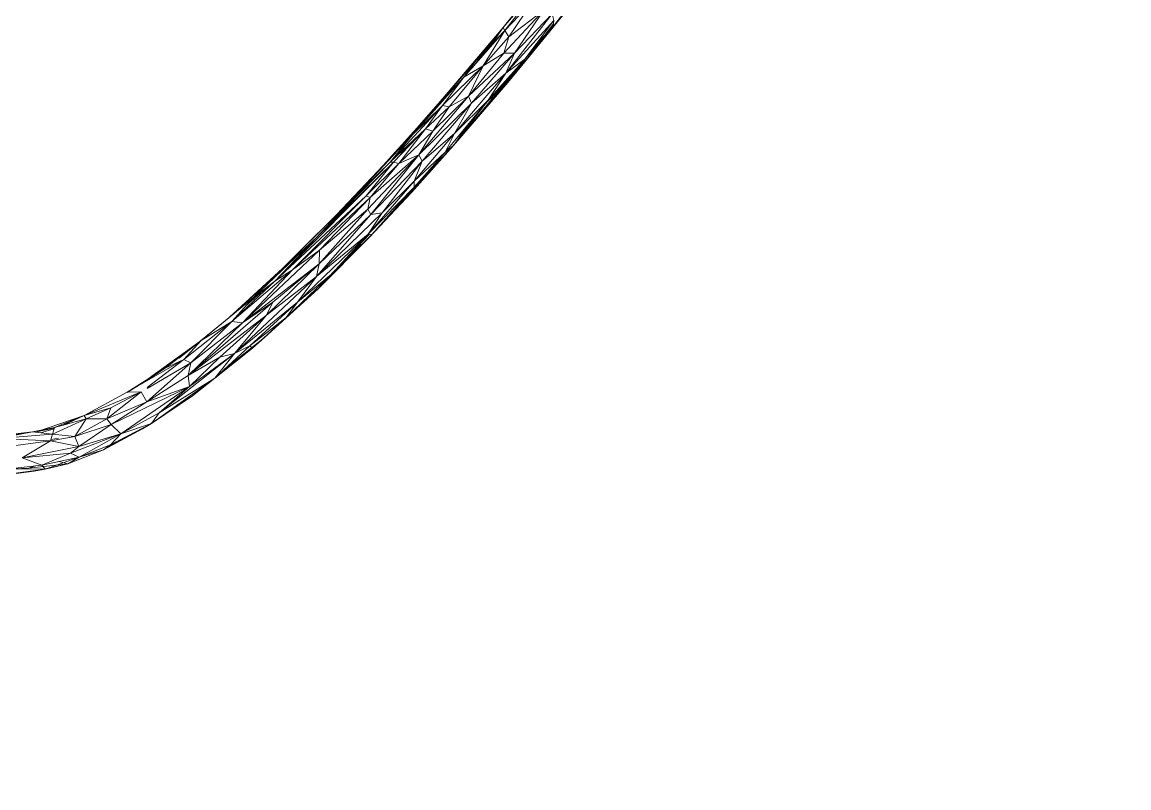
# Model space of a CAD drawing. Header units: inches. Extents: x -1767 to 184, y -1065 to 157.
# Drawn here: x -781.29 to -773.98, y -227.58 to -222.52 of the extents above; entities that cross this region are included whole.
import ezdxf

# ---------------------------------------------------------------- set-up
doc = ezdxf.new("R2010")
doc.units = ezdxf.units.IN
doc.header["$MEASUREMENT"] = 0
for name, color, linetype, lineweight in [('A-DETL-GENF', 92, 'Continuous', 9), ('E-LITE-EQPM', 33, 'Continuous', 9), ('G-IMPT', 8, 'Continuous', 9)]:
    doc.layers.add(name, color=color, linetype=linetype, lineweight=lineweight)

# ---------------------------------------------------------------- blocks, each defined once
blk = doc.blocks.new('flos_pendant16 - flos_pendant - 3D View - _3D__dwg_FLOS_AIM_Pendant_Lamps_dwg-2425-_3D_-V18-FIRST FLOOR')
at = {"layer": 'G-IMPT'}
for p, q in [((14.409, 11.511), (13.392, 11.467)), ((14.409, 11.511), (13.562, 11.484)), ((12.171, 11.036), (12.85, 11.333)), ((12.85, 11.333), (12.347, 11.19)), ((12.463, 11.258), (13.032, 11.418)), ((12.463, 11.258), (12.85, 11.333)), ((13.392, 11.467), (12.85, 11.333)), ((12.85, 11.332), (13.032, 11.418)), ((13.032, 11.418), (12.85, 11.333)), ((13.032, 11.418), (12.85, 11.332)), ((13.436, 11.401), (12.85, 11.333)), ((12.979, 11.258), (12.85, 11.333)), ((13.436, 11.401), (12.979, 11.258)), ((13.392, 11.467), (13.032, 11.418)), ((13.413, 11.465), (13.032, 11.418)), ((13.645, 11.429), (13.032, 11.418)), ((13.032, 11.418), (13.166, 11.37)), ((13.562, 11.484), (13.392, 11.467)), ((13.942, 11.412), (13.392, 11.467)), ((13.436, 11.401), (13.392, 11.467)), ((13.942, 11.412), (13.436, 11.401)), ((13.73, 11.258), (13.436, 11.401)), ((13.562, 11.484), (13.45, 11.47)), ((13.562, 11.484), (13.45, 11.47)), ((13.645, 11.429), (13.536, 11.404)), ((13.888, 11.489), (13.562, 11.484)), ((13.863, 11.42), (13.645, 11.429)), ((13.645, 11.429), (13.863, 11.42)), ((11.685, 10.92), (12.347, 11.19)), ((11.756, 10.951), (12.463, 11.258)), ((11.828, 10.992), (12.463, 11.258)), ((12.171, 11.036), (12.979, 11.258)), ((12.171, 11.036), (12.347, 11.19)), ((12.171, 11.036), (12.839, 11.17)), ((12.463, 11.258), (12.255, 11.152)), ((12.463, 11.258), (12.255, 11.152)), ((12.839, 11.17), (12.309, 10.876)), ((12.463, 11.258), (12.347, 11.19)), ((13.73, 11.258), (12.839, 11.17)), ((12.839, 11.17), (12.979, 11.258)), ((13.265, 11.041), (12.839, 11.17)), ((12.839, 11.17), (12.883, 11.008)), ((13.73, 11.258), (12.979, 11.258)), ((13.73, 11.258), (13.265, 11.041)), ((11.041, 10.406), (12.171, 11.036)), ((11.547, 10.766), (12.171, 11.036)), ((12.171, 11.036), (11.685, 10.92)), ((12.171, 11.036), (11.685, 10.92)), ((11.685, 10.92), (11.828, 10.992)), ((11.828, 10.992), (12.152, 11.11)), ((12.152, 11.11), (11.828, 10.992)), ((12.171, 11.036), (12.309, 10.876)), ((12.883, 11.008), (12.309, 10.876)), ((12.364, 10.786), (12.883, 11.008)), ((12.883, 11.008), (12.683, 10.753)), ((13.265, 11.041), (12.883, 11.008)), ((12.883, 11.008), (13.224, 10.939)), ((13.224, 10.939), (12.883, 11.008)), ((13.256, 11.019), (13.142, 11.011)), ((13.256, 11.019), (13.142, 11.011)), ((13.265, 11.041), (13.224, 10.939)), ((14.041, 11.069), (13.265, 11.041)), ((14.076, 10.926), (13.265, 11.041)), ((11.685, 10.92), (10.637, 10.315)), ((11.756, 10.954), (11.011, 10.557)), ((11.685, 10.92), (11.011, 10.557)), ((11.041, 10.406), (12.309, 10.876)), ((11.547, 10.766), (11.685, 10.92)), ((11.726, 10.582), (12.309, 10.876)), ((12.364, 10.786), (12.309, 10.876)), ((13.224, 10.939), (12.683, 10.753)), ((13.188, 10.841), (12.683, 10.753)), ((13.472, 10.879), (12.71, 10.698)), ((13.188, 10.841), (12.71, 10.698)), ((13.043, 10.815), (12.71, 10.698)), ((13.041, 10.815), (12.71, 10.699)), ((12.71, 10.699), (13.041, 10.815)), ((13.043, 10.815), (12.71, 10.698)), ((13.224, 10.939), (13.188, 10.841)), ((13.472, 10.879), (13.188, 10.841)), ((13.532, 10.874), (13.188, 10.841)), ((13.472, 10.879), (13.192, 10.85)), ((13.192, 10.85), (13.472, 10.879)), ((13.409, 10.9), (13.195, 10.858)), ((13.409, 10.9), (13.195, 10.858)), ((14.076, 10.926), (13.224, 10.939)), ((13.532, 10.874), (13.224, 10.939)), ((14.076, 10.926), (13.532, 10.874)), ((14.079, 10.912), (13.532, 10.874)), ((14.522, 10.898), (13.532, 10.874)), ((11.547, 10.766), (10.299, 9.966)), ((11.547, 10.766), (10.637, 10.315)), ((11.258, 10.674), (11.011, 10.557)), ((11.547, 10.766), (11.041, 10.406)), ((11.041, 10.406), (11.547, 10.766)), ((11.726, 10.582), (12.364, 10.786)), ((11.797, 10.42), (12.364, 10.786)), ((11.797, 10.42), (12.71, 10.698)), ((11.797, 10.42), (12.71, 10.698)), ((12.012, 10.403), (12.71, 10.698)), ((12.364, 10.786), (12.289, 10.621)), ((12.289, 10.621), (12.683, 10.753)), ((12.289, 10.621), (12.71, 10.698)), ((12.364, 10.786), (12.683, 10.753)), ((12.683, 10.753), (12.71, 10.698)), ((11.011, 10.557), (10.016, 9.911)), ((11.011, 10.557), (10.637, 10.315)), ((11.011, 10.557), (10.826, 10.425)), ((10.989, 10.043), (11.726, 10.582)), ((11.041, 10.406), (11.726, 10.582)), ((11.726, 10.582), (11.047, 10.233)), ((11.797, 10.42), (11.726, 10.582)), ((11.797, 10.42), (12.289, 10.621)), ((10.637, 10.315), (10.016, 9.911)), ((10.637, 10.315), (10.051, 9.87)), ((11.041, 10.406), (10.299, 9.966)), ((10.299, 9.966), (10.637, 10.315)), ((11.041, 10.406), (10.53, 10.002)), ((10.53, 10.002), (11.041, 10.406)), ((11.7, 10.375), (10.989, 10.043)), ((11.041, 10.406), (11.047, 10.233)), ((11.041, 10.406), (11.047, 10.233)), ((12.012, 10.403), (11.091, 9.98)), ((11.699, 10.359), (11.091, 9.98)), ((11.091, 9.98), (11.699, 10.359)), ((11.393, 10.09), (12.012, 10.403)), ((11.767, 10.288), (12.012, 10.406)), ((11.767, 10.288), (12.012, 10.403)), ((11.797, 10.42), (12.012, 10.403)), ((12.012, 10.403), (11.797, 10.42)), ((11.047, 10.233), (9.631, 9.227)), ((11.047, 10.233), (9.752, 9.422)), ((9.812, 9.76), (10.455, 10.177)), ((9.812, 9.76), (10.455, 10.177)), ((10.508, 10.217), (10.016, 9.911)), ((10.131, 9.502), (11.047, 10.233)), ((11.047, 10.233), (10.53, 10.002)), ((11.047, 10.233), (10.53, 10.002)), ((11.767, 10.288), (10.794, 9.713)), ((10.989, 10.043), (11.047, 10.233)), ((11.688, 10.244), (11.295, 10.028)), ((11.688, 10.244), (11.295, 10.028)), ((11.767, 10.288), (11.393, 10.09)), ((11.688, 10.246), (11.393, 10.09)), ((8.919, 8.897), (10.299, 9.966)), ((8.919, 8.897), (10.299, 9.966)), ((9.254, 9.265), (10.299, 9.966)), ((10.299, 9.966), (9.254, 9.265)), ((10.53, 10.002), (9.752, 9.422)), ((10.299, 9.966), (9.752, 9.422)), ((10.299, 9.966), (10.051, 9.87)), ((10.131, 9.502), (10.989, 10.043)), ((10.989, 10.043), (10.296, 9.469)), ((11.091, 9.98), (10.296, 9.469)), ((10.299, 9.966), (10.53, 10.002)), ((11.162, 9.955), (10.335, 9.405)), ((10.794, 9.713), (11.393, 10.09)), ((10.794, 9.713), (11.091, 9.98)), ((11.162, 9.955), (10.794, 9.713)), ((10.989, 10.043), (11.091, 9.98)), ((11.091, 9.98), (10.989, 10.043)), ((11.393, 10.09), (11.091, 9.98)), ((11.393, 10.09), (11.091, 9.98)), ((8.911, 9.089), (10.016, 9.911)), ((9.254, 9.265), (10.051, 9.87)), ((10.051, 9.87), (9.254, 9.265)), ((9.449, 9.488), (10.016, 9.911)), ((9.449, 9.488), (10.051, 9.87)), ((9.812, 9.76), (10.016, 9.911)), ((10.051, 9.87), (10.016, 9.911)), ((8.911, 9.089), (9.812, 9.76)), ((9.538, 9.544), (9.812, 9.76)), ((10.794, 9.713), (9.922, 9.128)), ((10.794, 9.713), (10.296, 9.469)), ((10.794, 9.713), (10.296, 9.469)), ((10.794, 9.713), (10.335, 9.405)), ((9.449, 9.488), (8.688, 8.883)), ((10.131, 9.502), (8.834, 8.498)), ((10.131, 9.502), (8.861, 8.704)), ((8.911, 9.089), (9.449, 9.488)), ((9.449, 9.488), (9.254, 9.265)), ((9.254, 9.265), (9.449, 9.488)), ((10.131, 9.502), (9.282, 8.762)), ((10.131, 9.502), (9.282, 8.762)), ((9.282, 8.762), (10.296, 9.469)), ((9.57, 8.908), (10.296, 9.469)), ((10.131, 9.502), (9.631, 9.227)), ((10.296, 9.469), (9.922, 9.128)), ((10.131, 9.502), (10.296, 9.469)), ((10.296, 9.469), (10.131, 9.502)), ((9.254, 9.265), (8.061, 8.319)), ((9.254, 9.265), (8.061, 8.319)), ((8.688, 8.883), (9.254, 9.265)), ((8.861, 8.704), (9.752, 9.422)), ((8.919, 8.897), (9.752, 9.422)), ((9.752, 9.422), (8.919, 8.897)), ((9.254, 9.265), (8.919, 8.897)), ((9.433, 8.726), (10.335, 9.405)), ((9.433, 8.726), (10.327, 9.4)), ((9.493, 8.781), (10.326, 9.399)), ((9.752, 9.422), (9.631, 9.227)), ((10.335, 9.405), (9.922, 9.128)), ((8.861, 8.704), (9.631, 9.227)), ((8.861, 8.704), (9.631, 9.227)), ((8.864, 8.295), (9.922, 9.128)), ((8.911, 9.089), (9.094, 9.206)), ((9.433, 8.726), (9.922, 9.128)), ((9.922, 9.128), (9.433, 8.726)), ((9.57, 8.908), (9.922, 9.128)), ((9.922, 9.128), (9.57, 8.908)), ((9.714, 8.997), (10.058, 9.251)), ((10.058, 9.251), (9.714, 8.997)), ((8.911, 9.089), (8.006, 8.33)), ((8.911, 9.089), (8.053, 8.374)), ((8.911, 9.089), (8.537, 8.759)), ((8.911, 9.089), (8.688, 8.883)), ((7.566, 7.247), (9.57, 8.908)), ((7.816, 8.014), (8.919, 8.897)), ((7.978, 7.756), (9.282, 8.762)), ((7.989, 8.02), (8.919, 8.897)), ((8.919, 8.897), (7.989, 8.02)), ((8.688, 8.883), (8.006, 8.33)), ((8.036, 7.726), (9.57, 8.908)), ((8.036, 7.726), (9.282, 8.762)), ((8.041, 8.323), (8.537, 8.759)), ((8.537, 8.759), (8.053, 8.374)), ((8.061, 8.319), (8.919, 8.897)), ((8.061, 8.319), (8.919, 8.897)), ((8.688, 8.883), (8.061, 8.319)), ((8.687, 8.877), (8.537, 8.759)), ((8.834, 8.498), (9.282, 8.762)), ((9.282, 8.762), (8.834, 8.498)), ((8.861, 8.704), (8.919, 8.897)), ((8.919, 8.897), (8.861, 8.704)), ((8.864, 8.295), (9.57, 8.908)), ((9.493, 8.781), (9.211, 8.558)), ((9.57, 8.908), (9.282, 8.762)), ((9.57, 8.908), (9.282, 8.762)), ((9.433, 8.726), (9.493, 8.781)), ((9.493, 8.781), (9.433, 8.726)), ((8.861, 8.704), (7.989, 8.02)), ((8.861, 8.704), (8.028, 7.935)), ((8.212, 7.72), (9.433, 8.726)), ((9.433, 8.726), (8.523, 7.976)), ((8.834, 8.498), (8.861, 8.704)), ((8.861, 8.704), (8.834, 8.498)), ((8.864, 8.295), (9.433, 8.726)), ((8.834, 8.498), (7.978, 7.756)), ((8.834, 8.498), (8.028, 7.935)), ((8.199, 8.443), (8.052, 8.321)), ((8.052, 8.321), (8.199, 8.443)), ((8.053, 8.374), (7.209, 7.621)), ((8.061, 8.319), (7.272, 7.574)), ((8.006, 8.33), (7.283, 7.665)), ((8.061, 8.319), (7.283, 7.665)), ((8.053, 8.374), (7.33, 7.742)), ((8.006, 8.33), (7.33, 7.742)), ((8.864, 8.295), (7.566, 7.247)), ((8.864, 8.295), (7.618, 7.244)), ((8.061, 8.319), (7.816, 8.014)), ((8.053, 8.374), (8.006, 8.33)), ((8.061, 8.319), (8.006, 8.33)), ((8.212, 7.72), (8.864, 8.295)), ((7.989, 8.02), (7.121, 7.277)), ((7.121, 7.277), (7.816, 8.014)), ((7.162, 7.173), (7.989, 8.02)), ((8.028, 7.935), (7.162, 7.173)), ((7.816, 8.014), (7.272, 7.574)), ((8.558, 8.037), (7.726, 7.283)), ((8.523, 7.976), (7.726, 7.283)), ((7.989, 8.02), (7.816, 8.014)), ((7.816, 8.014), (7.989, 8.02)), ((7.978, 7.756), (8.028, 7.935)), ((8.028, 7.935), (7.989, 8.02)), ((8.518, 8.003), (8.006, 7.555)), ((8.006, 7.555), (8.518, 8.003)), ((7.33, 7.742), (6.59, 7.055)), ((7.33, 7.742), (6.612, 7.079)), ((7.978, 7.756), (7.162, 7.173)), ((7.469, 7.837), (7.209, 7.621)), ((7.209, 7.621), (7.33, 7.742)), ((8.212, 7.72), (7.231, 6.857)), ((7.283, 7.665), (7.33, 7.742)), ((7.978, 7.756), (7.486, 7.275)), ((8.036, 7.726), (7.486, 7.275)), ((7.566, 7.247), (8.036, 7.726)), ((8.036, 7.726), (7.566, 7.247)), ((8.212, 7.72), (7.618, 7.244)), ((8.212, 7.72), (7.726, 7.283)), ((8.036, 7.726), (7.978, 7.756)), ((7.272, 7.574), (6.582, 6.898)), ((7.209, 7.621), (6.59, 7.055)), ((7.283, 7.665), (6.612, 7.079)), ((7.283, 7.665), (6.752, 7.17)), ((7.272, 7.574), (6.752, 7.17)), ((7.209, 7.621), (6.889, 7.298)), ((6.889, 7.298), (7.209, 7.621)), ((7.121, 7.277), (7.272, 7.574)), ((7.272, 7.574), (7.283, 7.665)), ((7.283, 7.665), (7.272, 7.574)), ((7.121, 7.277), (6.274, 6.455)), ((6.274, 6.455), (7.121, 7.277)), ((7.121, 7.277), (6.582, 6.898)), ((7.121, 7.277), (6.582, 6.898)), ((7.618, 7.244), (6.725, 6.447)), ((7.618, 7.244), (6.725, 6.447)), ((7.486, 7.275), (6.912, 6.829)), ((7.726, 7.283), (6.945, 6.563)), ((7.486, 7.275), (7.019, 6.78)), ((7.019, 6.78), (7.486, 7.275)), ((7.566, 7.247), (7.019, 6.78)), ((7.618, 7.244), (7.019, 6.78)), ((7.162, 7.173), (7.121, 7.277)), ((7.726, 7.283), (7.148, 6.752)), ((7.486, 7.275), (7.162, 7.173)), ((7.486, 7.275), (7.162, 7.173)), ((7.726, 7.283), (7.231, 6.857)), ((7.618, 7.244), (7.231, 6.857)), ((7.566, 7.247), (7.486, 7.275)), ((7.566, 7.247), (7.618, 7.244)), ((6.59, 7.055), (5.309, 5.815)), ((6.612, 7.079), (5.683, 6.189)), ((6.59, 7.055), (5.683, 6.189)), ((6.59, 7.055), (5.708, 6.175)), ((6.612, 7.079), (5.9, 6.376)), ((6.752, 7.17), (6.01, 6.433)), ((6.01, 6.433), (6.752, 7.17)), ((6.612, 7.079), (6.01, 6.433)), ((7.162, 7.173), (6.274, 6.455)), ((7.162, 7.173), (6.274, 6.455)), ((7.162, 7.173), (6.307, 6.34)), ((6.307, 6.34), (7.162, 7.173)), ((6.59, 7.055), (6.367, 6.788)), ((6.752, 7.17), (6.582, 6.898)), ((6.582, 6.898), (6.752, 7.17)), ((6.612, 7.079), (6.59, 7.055)), ((6.752, 7.17), (6.612, 7.079)), ((6.752, 7.17), (6.612, 7.079)), ((7.162, 7.173), (6.912, 6.829)), ((7.502, 7.095), (7.148, 6.752)), ((7.443, 7.142), (7.285, 6.986)), ((7.443, 7.142), (7.285, 6.986)), ((7.501, 7.127), (7.361, 7.015)), ((7.361, 7.015), (7.501, 7.127)), ((6.582, 6.898), (5.697, 6.04)), ((6.582, 6.898), (5.697, 6.04)), ((6.582, 6.898), (6.01, 6.433)), ((6.274, 6.455), (6.582, 6.898)), ((6.274, 6.455), (6.582, 6.898)), ((6.912, 6.829), (6.307, 6.34)), ((7.231, 6.857), (6.354, 6.043)), ((7.148, 6.752), (6.4, 6.046)), ((7.074, 6.711), (6.4, 6.046)), ((7.074, 6.711), (6.4, 6.046)), ((6.912, 6.829), (6.623, 6.475)), ((6.912, 6.829), (6.623, 6.475)), ((7.019, 6.78), (6.623, 6.475)), ((7.231, 6.857), (6.725, 6.447)), ((7.019, 6.78), (6.725, 6.447)), ((7.019, 6.78), (6.912, 6.829)), ((7.231, 6.857), (6.945, 6.563)), ((7.148, 6.752), (6.945, 6.563)), ((7.148, 6.752), (7.099, 6.736)), ((6.945, 6.563), (5.675, 5.331)), ((6.945, 6.563), (6.142, 5.809)), ((6.945, 6.563), (6.354, 6.043)), ((6.945, 6.563), (6.4, 6.046)), ((6.01, 6.433), (5.386, 5.851)), ((5.9, 6.376), (5.386, 5.851)), ((6.274, 6.455), (5.537, 5.746)), ((5.9, 6.376), (5.683, 6.189)), ((6.274, 6.455), (5.697, 6.04)), ((5.697, 6.04), (6.274, 6.455)), ((6.01, 6.433), (5.697, 6.04)), ((6.086, 6.509), (5.708, 6.175)), ((5.708, 6.175), (6.086, 6.509)), ((6.01, 6.433), (5.9, 6.376)), ((6.04, 5.895), (6.623, 6.475)), ((6.725, 6.447), (6.04, 5.895)), ((6.274, 6.455), (6.307, 6.34)), ((6.307, 6.34), (6.623, 6.475)), ((6.725, 6.447), (6.354, 6.043)), ((6.725, 6.447), (6.623, 6.475)), ((4.597, 5.094), (5.683, 6.189)), ((4.902, 5.391), (5.683, 6.189)), ((5.309, 5.815), (5.683, 6.189)), ((5.683, 6.189), (5.386, 5.851)), ((6.307, 6.34), (5.537, 5.746)), ((6.307, 6.34), (5.537, 5.746)), ((6.307, 6.34), (5.699, 5.732)), ((6.04, 5.895), (6.307, 6.34)), ((4.883, 5.301), (5.697, 6.04)), ((4.899, 5.193), (5.697, 6.04)), ((5.042, 5.515), (5.708, 6.175)), ((5.042, 5.515), (5.708, 6.175)), ((5.309, 5.815), (5.708, 6.175)), ((5.697, 6.04), (5.386, 5.851)), ((5.697, 6.04), (5.537, 5.746)), ((6.354, 6.043), (5.65, 5.38)), ((5.65, 5.38), (6.354, 6.043)), ((5.675, 5.331), (6.4, 6.046)), ((6.4, 6.046), (5.675, 5.331)), ((5.743, 5.413), (6.4, 6.046)), ((5.743, 5.413), (6.4, 6.046)), ((6.354, 6.043), (6.04, 5.895)), ((6.354, 6.043), (6.142, 5.809)), ((4.883, 5.301), (5.386, 5.851)), ((4.902, 5.391), (5.386, 5.851)), ((6.04, 5.895), (5.6, 5.485)), ((5.6, 5.485), (6.04, 5.895)), ((5.65, 5.38), (6.04, 5.895)), ((6.04, 5.895), (5.699, 5.732)), ((5.743, 5.413), (6.207, 5.905)), ((4.432, 4.919), (5.309, 5.815)), ((5.309, 5.815), (4.597, 5.094)), ((4.899, 5.193), (5.537, 5.746)), ((4.899, 5.193), (5.537, 5.746)), ((5.02, 5.125), (5.537, 5.746)), ((5.02, 5.125), (5.699, 5.732)), ((5.309, 5.815), (5.042, 5.515)), ((5.537, 5.746), (5.699, 5.732)), ((5.699, 5.732), (5.537, 5.746)), ((5.699, 5.732), (5.6, 5.485)), ((5.65, 5.38), (6.142, 5.809)), ((5.675, 5.331), (6.142, 5.809)), ((4.893, 5.349), (5.042, 5.515)), ((4.898, 5.375), (5.042, 5.515)), ((5.186, 5.632), (5.042, 5.515)), ((5.898, 5.614), (5.743, 5.413)), ((5.898, 5.614), (5.743, 5.413)), ((4.253, 4.71), (4.902, 5.391)), ((4.597, 5.094), (4.902, 5.391)), ((4.883, 5.301), (4.902, 5.391)), ((5.675, 5.331), (4.894, 4.531)), ((4.952, 4.641), (5.65, 5.38)), ((4.952, 4.641), (5.65, 5.38)), ((4.952, 4.641), (5.675, 5.331)), ((5.675, 5.331), (5.006, 4.663)), ((5.02, 5.125), (5.6, 5.485)), ((5.675, 5.331), (5.083, 4.732)), ((5.171, 4.968), (5.6, 5.485)), ((5.171, 4.968), (5.65, 5.38)), ((5.65, 5.38), (5.171, 4.968)), ((5.65, 5.38), (5.6, 5.485)), ((5.675, 5.331), (5.65, 5.38)), ((5.675, 5.331), (5.743, 5.413))]:
    blk.add_line(p, q, dxfattribs=at)
at = {"layer": 'G-IMPT', "flags": 128}
for points in [[(13.942, 11.412), (13.392, 11.467), (14.409, 11.511)], [(13.888, 11.489), (13.562, 11.484), (14.409, 11.511)], [(12.85, 11.333), (12.171, 11.036), (12.309, 10.876), (11.726, 10.582), (11.041, 10.406)], [(11.685, 10.92), (12.347, 11.19), (12.85, 11.333), (12.463, 11.258), (11.828, 10.992)], [(11.756, 10.951), (12.463, 11.258), (13.032, 11.418), (13.392, 11.467), (13.562, 11.484)], [(13.436, 11.401), (12.85, 11.333), (12.979, 11.258), (12.839, 11.17), (13.265, 11.041), (13.224, 10.939)], [(13.166, 11.37), (13.032, 11.418), (12.85, 11.333), (13.392, 11.467), (13.436, 11.401), (12.979, 11.258)], [(13.413, 11.465), (13.032, 11.418), (13.645, 11.429), (13.536, 11.404)], [(13.73, 11.258), (13.436, 11.401), (13.942, 11.412)], [(12.839, 11.17), (12.171, 11.036), (12.979, 11.258)], [(12.171, 11.036), (12.347, 11.19), (12.463, 11.258)], [(12.883, 11.008), (12.309, 10.876), (12.839, 11.17)], [(12.979, 11.258), (13.73, 11.258), (12.839, 11.17), (12.883, 11.008), (13.265, 11.041), (13.73, 11.258)], [(11.726, 10.582), (12.364, 10.786), (12.309, 10.876), (11.041, 10.406), (12.171, 11.036)], [(11.685, 10.92), (11.547, 10.766), (12.171, 11.036)], [(11.797, 10.42), (12.364, 10.786), (12.883, 11.008)], [(12.883, 11.008), (12.683, 10.753), (12.364, 10.786)], [(14.076, 10.926), (13.265, 11.041), (14.041, 11.069)], [(11.547, 10.766), (10.637, 10.315), (11.685, 10.92), (11.011, 10.557), (10.826, 10.425)], [(11.756, 10.954), (11.011, 10.557), (11.258, 10.674)], [(12.71, 10.698), (12.289, 10.621), (12.683, 10.753), (13.188, 10.841)], [(12.71, 10.698), (13.188, 10.841), (13.224, 10.939), (12.683, 10.753), (12.71, 10.698), (13.472, 10.879)], [(14.079, 10.912), (13.532, 10.874), (14.076, 10.926), (13.224, 10.939), (13.532, 10.874), (13.188, 10.841), (13.472, 10.879)], [(13.532, 10.874), (14.522, 10.898), (14.076, 10.926)], [(11.547, 10.766), (10.299, 9.966), (11.041, 10.406)], [(11.091, 9.98), (12.012, 10.403), (12.71, 10.698)], [(12.364, 10.786), (12.289, 10.621), (11.797, 10.42)], [(10.131, 9.502), (10.989, 10.043), (11.047, 10.233), (11.726, 10.582), (11.797, 10.42)], [(11.7, 10.375), (10.989, 10.043), (11.726, 10.582)], [(10.299, 9.966), (10.051, 9.87), (10.637, 10.315), (10.299, 9.966), (10.53, 10.002)], [(12.012, 10.406), (11.767, 10.288), (12.012, 10.403), (11.393, 10.09), (10.794, 9.713), (11.688, 10.241)], [(10.131, 9.502), (9.631, 9.227), (11.047, 10.233)], [(10.53, 10.002), (9.752, 9.422), (11.047, 10.233), (10.131, 9.502)], [(9.812, 9.76), (10.016, 9.911), (10.508, 10.217)], [(9.631, 9.227), (9.752, 9.422), (10.299, 9.966)], [(10.296, 9.469), (9.922, 9.128), (10.794, 9.713), (11.091, 9.98)], [(10.989, 10.043), (10.296, 9.469), (11.091, 9.98)], [(7.469, 7.837), (7.209, 7.621), (8.053, 8.374), (8.006, 8.33), (7.33, 7.742), (8.053, 8.374), (8.911, 9.089), (10.016, 9.911), (10.051, 9.87)], [(8.061, 8.319), (8.688, 8.883), (9.449, 9.488), (10.016, 9.911)], [(9.254, 9.265), (8.688, 8.883), (8.911, 9.089), (9.449, 9.488), (10.051, 9.87)], [(9.094, 9.206), (8.911, 9.089), (9.812, 9.76), (9.538, 9.544)], [(9.282, 8.762), (10.296, 9.469), (9.57, 8.908), (8.036, 7.726)], [(8.834, 8.498), (10.131, 9.502), (8.861, 8.704)], [(7.816, 8.014), (8.919, 8.897), (9.254, 9.265)], [(7.989, 8.02), (8.861, 8.704), (9.752, 9.422)], [(10.326, 9.399), (9.493, 8.781), (9.211, 8.558)], [(7.978, 7.756), (7.486, 7.275), (7.566, 7.247), (7.618, 7.244), (8.864, 8.295), (9.922, 9.128)], [(8.688, 8.883), (8.006, 8.33), (8.911, 9.089), (8.537, 8.759), (8.053, 8.374)], [(8.028, 7.935), (8.834, 8.498), (7.978, 7.756), (9.282, 8.762), (8.036, 7.726), (7.978, 7.756), (8.028, 7.935), (7.989, 8.02), (7.162, 7.173), (7.121, 7.277), (7.272, 7.574)], [(9.57, 8.908), (7.566, 7.247), (8.864, 8.295), (8.212, 7.72), (9.433, 8.726), (8.864, 8.295), (9.57, 8.908)], [(8.687, 8.877), (8.537, 8.759), (8.041, 8.323)], [(8.861, 8.704), (8.028, 7.935), (7.162, 7.173), (7.978, 7.756)], [(8.061, 8.319), (7.816, 8.014), (7.272, 7.574), (6.582, 6.898)], [(7.272, 7.574), (8.061, 8.319), (8.006, 8.33), (7.283, 7.665), (8.061, 8.319)], [(7.989, 8.02), (7.121, 7.277), (7.816, 8.014)], [(8.558, 8.037), (7.726, 7.283), (7.231, 6.857), (7.618, 7.244)], [(8.212, 7.72), (7.726, 7.283), (8.523, 7.976)], [(7.272, 7.574), (6.752, 7.17), (7.283, 7.665), (7.33, 7.742), (7.209, 7.621), (6.59, 7.055), (7.33, 7.742), (6.612, 7.079), (7.283, 7.665)], [(7.019, 6.78), (6.725, 6.447), (7.231, 6.857), (8.212, 7.72), (7.618, 7.244), (7.019, 6.78)], [(7.162, 7.173), (6.912, 6.829), (7.486, 7.275), (8.036, 7.726)], [(7.726, 7.283), (6.945, 6.563), (6.354, 6.043), (6.725, 6.447)], [(7.566, 7.247), (7.019, 6.78), (6.912, 6.829)], [(7.502, 7.095), (7.148, 6.752), (7.726, 7.283)], [(6.59, 7.055), (5.309, 5.815), (5.042, 5.515), (5.186, 5.632)], [(5.697, 6.04), (5.386, 5.851), (5.9, 6.376), (6.612, 7.079), (6.01, 6.433), (5.9, 6.376), (5.683, 6.189), (6.59, 7.055), (5.708, 6.175), (5.309, 5.815)], [(5.309, 5.815), (5.683, 6.189), (6.612, 7.079), (6.59, 7.055), (6.367, 6.788)], [(6.582, 6.898), (6.01, 6.433), (5.697, 6.04)], [(5.537, 5.746), (5.02, 5.125), (5.699, 5.732), (6.307, 6.34), (6.912, 6.829)], [(6.354, 6.043), (6.142, 5.809), (5.675, 5.331), (6.945, 6.563), (6.4, 6.046), (7.148, 6.752)], [(6.04, 5.895), (6.354, 6.043), (7.231, 6.857)], [(6.725, 6.447), (6.623, 6.475), (7.019, 6.78)], [(7.231, 6.857), (6.945, 6.563), (7.148, 6.752), (7.099, 6.736)], [(6.945, 6.563), (6.142, 5.809), (5.65, 5.38), (5.675, 5.331), (5.743, 5.413), (6.207, 5.905)], [(5.683, 6.189), (5.386, 5.851), (6.01, 6.433)], [(5.537, 5.746), (6.274, 6.455), (6.307, 6.34)], [(6.725, 6.447), (6.04, 5.895), (5.699, 5.732)], [(4.902, 5.391), (5.683, 6.189), (4.597, 5.094), (4.902, 5.391), (4.883, 5.301)], [(5.697, 6.04), (4.883, 5.301), (5.386, 5.851), (4.902, 5.391), (4.253, 4.71), (4.402, 4.748), (4.44, 4.583)], [(4.883, 5.301), (4.899, 5.193), (5.697, 6.04), (5.537, 5.746)], [(5.699, 5.732), (5.6, 5.485), (5.65, 5.38), (6.04, 5.895)], [(4.285, 4.718), (3.753, 4.201), (4.432, 4.919), (4.597, 5.094), (5.309, 5.815), (4.432, 4.919), (4.72, 5.2)], [(4.898, 5.375), (5.042, 5.515), (4.893, 5.349)], [(3.593, 3.58), (3.747, 3.5), (3.833, 3.5), (4.314, 3.984), (4.952, 4.641), (5.675, 5.331), (5.083, 4.732), (4.894, 4.531), (5.675, 5.331), (5.006, 4.663)], [(5.171, 4.968), (5.6, 5.485), (5.02, 5.125)]]:
    blk.add_lwpolyline(points, dxfattribs=at)
for points in [[(10.637, 10.315), (10.016, 9.911), (11.011, 10.557)], [(6.307, 6.34), (6.04, 5.895), (6.623, 6.475)]]:
    blk.add_lwpolyline(points, close=True, dxfattribs=at)
blk = doc.blocks.new('flos_pendant16 - flos_pendant - 3D View - _3D__dwg-V19-FIRST FLOOR')
at = {"xscale": 0.426201584994806, "yscale": 0.426201584994806, "zscale": 0.426201584994806}
blk.add_blockref('flos_pendant16 - flos_pendant - 3D View - _3D__dwg_FLOS_AIM_Pendant_Lamps_dwg-2425-_3D_-V18-FIRST FLOOR', (0.7054, -0.3763), dxfattribs=at)
blk = doc.blocks.new('flos_pendant16 - flos_pendant16 2-V20-FIRST FLOOR')
blk.add_blockref('flos_pendant16 - flos_pendant - 3D View - _3D__dwg-V19-FIRST FLOOR', (0, 0))

msp = doc.modelspace()

# ---------------------------------------------------------------- hatches: boundary and pattern name
at = {"layer": 'A-DETL-GENF'}
h = msp.add_hatch(dxfattribs=at)
h.set_pattern_fill('FP1_12', style=0, pattern_type=2)
h.set_pattern_definition([(0, (0, 0), (0, 6), [])])
h.paths.add_polyline_path([(-850.187, -314.9479), (-830.0626, -314.9479), (-830.0626, -299.7935), (-556.7791, -299.7935), (-556.7791, -106.8365), (-967.9152, -51.6245), (-967.9152, -314.9479), (-962.3651, -314.9479), (-962.3651, -308.8001), (-932.3651, -308.8001), (-932.3651, -314.9479), (-853.937, -314.9479)], flags=0)
h.paths.add_polyline_path([(-751.7044, -218.2571), (-751.7044, -218.257), (-751.6517, -218.2502)], flags=0)
h.paths.add_polyline_path([(-801.0716, -213.4245), (-801.0716, -213.4244), (-801.0102, -213.4245)], flags=0)

# ---------------------------------------------------------------- block references
at = {"layer": 'E-LITE-EQPM', "rotation": 185.4644837373745}
msp.add_blockref('flos_pendant16 - flos_pendant16 2-V20-FIRST FLOOR', (-775.181, -220.3702), dxfattribs=at)

doc.saveas('drawing.dxf')
